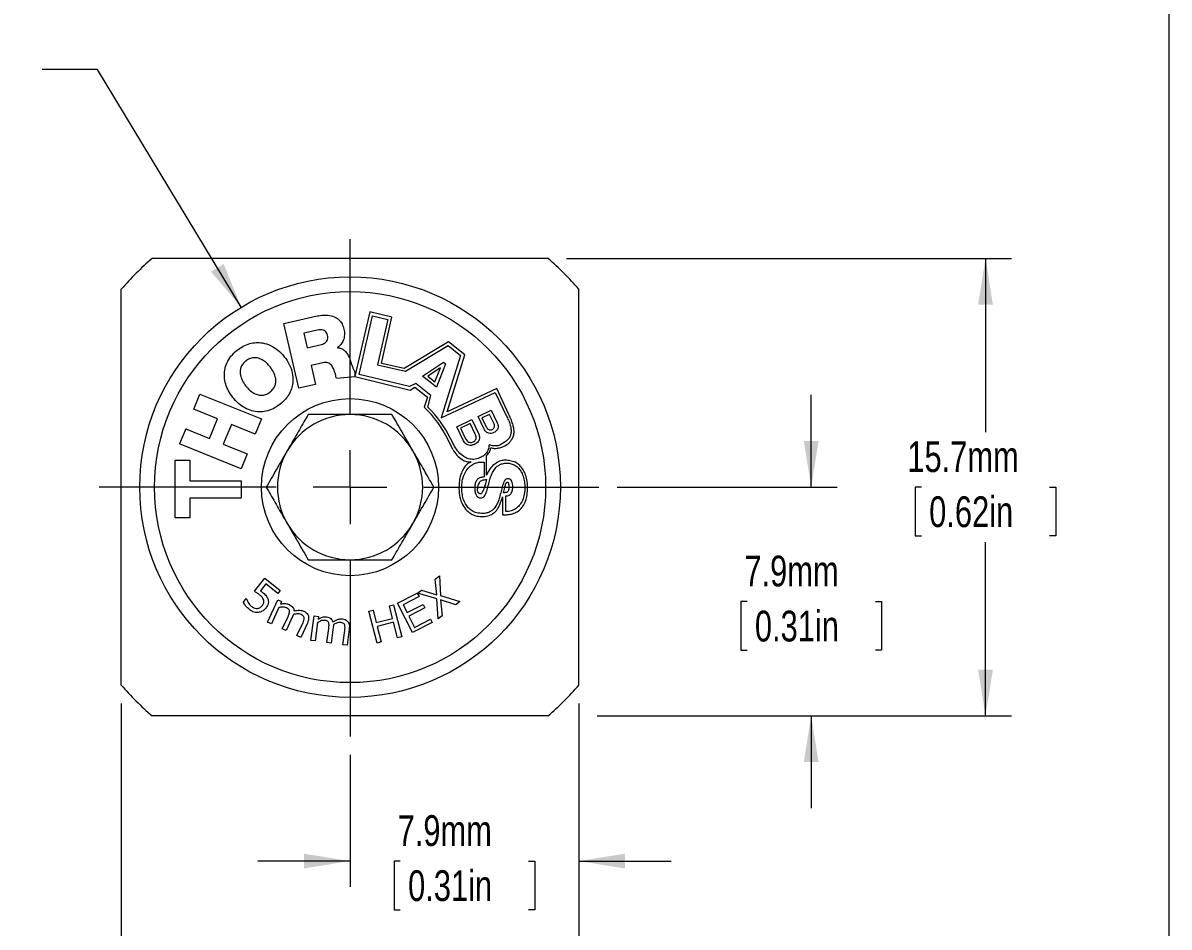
# Model space of a CAD drawing. Header units: millimetres. Extents: x 2 to 278, y 1 to 215.
# Drawn here: x 199.1 to 278, y 52 to 114.3 of the extents above; entities that cross this region are included whole.
import ezdxf

# ---------------------------------------------------------------- set-up
doc = ezdxf.new("R2010")
doc.units = ezdxf.units.MM
doc.styles.add('SLDTEXTSTYLE0', font='TXT', dxfattribs={"width": 0.75})
doc.styles.add('SLDTEXTSTYLE2', font='TXT', dxfattribs={"width": 0.6875})
doc.dimstyles.new('SLDDIMSTYLE0', dxfattribs={"dimtxt": 2.116667, "dimasz": 3.175, "dimexe": 0, "dimexo": 0.0625, "dimgap": 0.529167, "dimtad": 0, "dimtih": 1, "dimtoh": 1, "dimdec": 1, "dimlfac": 0.5, "dimrnd": 1e-09, "dimzin": 12, "dimdsep": 46, "dimtxsty": 'SLDTEXTSTYLE0', "dimsah": 1, "dimcen": 0.09, "dimadec": 0, "dimazin": 3, "dimtfac": 1, "dimtdec": 1, "dimtmove": 0, "dimatfit": 0, "dimfxl": 1, "dimfrac": 2, "dimtolj": 1, "dimtzin": 12, "dimarcsym": 0})
doc.dimstyles.new('SLDDIMSTYLE2', dxfattribs={"dimtxt": 2.116667, "dimasz": 3.175, "dimexe": 0, "dimexo": 0.0625, "dimgap": 0.529167, "dimtad": 0, "dimtih": 1, "dimtoh": 1, "dimdec": 1, "dimlfac": 0.5, "dimrnd": 1e-09, "dimzin": 12, "dimdsep": 46, "dimtxsty": 'SLDTEXTSTYLE0', "dimsah": 1, "dimcen": 0.09, "dimadec": 0, "dimazin": 3, "dimtfac": 1, "dimtdec": 1, "dimtofl": 0, "dimtmove": 0, "dimatfit": 3, "dimfxl": 1, "dimfrac": 2, "dimtolj": 1, "dimtzin": 12, "dimarcsym": 0})
doc.dimstyles.new('SLDDIMSTYLE6', dxfattribs={"dimtxt": 2.116667, "dimasz": 3.175, "dimexe": 0, "dimexo": 0.0625, "dimgap": 0.529167, "dimtad": 0, "dimtih": 1, "dimtoh": 1, "dimdec": 1, "dimlfac": 0.5, "dimrnd": 1e-09, "dimzin": 12, "dimdsep": 46, "dimtxsty": 'SLDTEXTSTYLE0', "dimsah": 1, "dimcen": 0, "dimadec": 0, "dimazin": 3, "dimtfac": 1, "dimtdec": 1, "dimtofl": 0, "dimtmove": 0, "dimatfit": 3, "dimfxl": 1, "dimfrac": 2, "dimtolj": 1, "dimtzin": 12, "dimarcsym": 0})

# ---------------------------------------------------------------- blocks, each defined once
blk = doc.blocks.new('_D_7')
at = {"color": 8, "linetype": 'Continuous', "lineweight": 0}
for p, q in [((236.505, 98.062), (267.13, 98.062)), ((265.352, 98.062), (265.352, 86.107)), ((260.937, 82.314), (260.508, 82.314)), ((260.508, 82.314), (260.508, 78.951)), ((269.767, 82.314), (270.197, 82.314)), ((270.197, 82.314), (270.197, 78.951)), ((260.508, 78.951), (260.937, 78.951)), ((270.197, 78.951), (269.767, 78.951)), ((265.352, 66.566), (265.352, 78.522)), ((238.622, 66.566), (267.13, 66.566))]:
    blk.add_line(p, q, dxfattribs=at)
for points in [[(265.352, 98.062), (264.844, 94.887), (265.86, 94.887)], [(265.352, 66.566), (265.86, 69.741), (264.844, 69.741)]]:
    blk.add_solid(points, dxfattribs=at)
at = {"color": 8, "linetype": 'Continuous', "lineweight": 0, "char_height": 2.1167, "attachment_point": 1, "style": 'SLDTEXTSTYLE0'}
for s, insert in [('15.7mm', (259.971, 85.472)), ('0.62in', (261.474, 81.68))]:
    blk.add_mtext(s, dxfattribs=dict(at, insert=insert))
blk = doc.blocks.new('_D_8')
at = {"color": 8, "linetype": 'Continuous', "lineweight": 0}
for p, q in [((253.352, 82.314), (253.352, 88.664)), ((240.003, 82.314), (255.13, 82.314)), ((248.937, 74.44), (248.508, 74.44)), ((248.508, 74.44), (248.508, 71.077)), ((257.767, 74.44), (258.197, 74.44)), ((258.197, 74.44), (258.197, 71.077)), ((248.508, 71.077), (248.937, 71.077)), ((258.197, 71.077), (257.767, 71.077)), ((238.622, 66.566), (255.13, 66.566)), ((253.352, 66.566), (253.352, 60.216))]:
    blk.add_line(p, q, dxfattribs=at)
for points in [[(253.352, 82.314), (253.86, 85.489), (252.844, 85.489)], [(253.352, 66.566), (252.844, 63.391), (253.86, 63.391)]]:
    blk.add_solid(points, dxfattribs=at)
at = {"color": 8, "linetype": 'Continuous', "lineweight": 0, "char_height": 2.1167, "attachment_point": 1, "style": 'SLDTEXTSTYLE0'}
for s, insert in [('7.9mm', (248.753, 77.598)), ('0.31in', (249.474, 73.806))]:
    blk.add_mtext(s, dxfattribs=dict(at, insert=insert))
blk = doc.blocks.new('_D_9')
at = {"color": 8, "linetype": 'Continuous', "lineweight": 0}
for p, q in [((237.352, 67.413), (237.352, 54.788)), ((221.604, 63.876), (221.604, 54.788)), ((221.604, 56.566), (215.254, 56.566)), ((225.063, 56.566), (224.634, 56.566)), ((224.634, 56.566), (224.634, 53.203)), ((233.893, 56.566), (234.323, 56.566)), ((234.323, 56.566), (234.323, 53.203)), ((237.352, 56.566), (243.702, 56.566)), ((224.634, 53.203), (225.063, 53.203)), ((234.323, 53.203), (233.893, 53.203))]:
    blk.add_line(p, q, dxfattribs=at)
for points in [[(221.604, 56.566), (218.429, 57.074), (218.429, 56.058)], [(237.352, 56.566), (240.527, 56.058), (240.527, 57.074)]]:
    blk.add_solid(points, dxfattribs=at)
at = {"color": 8, "linetype": 'Continuous', "lineweight": 0, "char_height": 2.1167, "attachment_point": 1, "style": 'SLDTEXTSTYLE0'}
for s, insert in [('7.9mm', (224.879, 59.724)), ('0.31in', (225.6, 55.932))]:
    blk.add_mtext(s, dxfattribs=dict(at, insert=insert))
blk = doc.blocks.new('_D_10')
at = {"color": 8, "linetype": 'Continuous', "lineweight": 0}
for p, q in [((205.856, 67.413), (205.856, 42.788)), ((237.352, 67.413), (237.352, 42.788)), ((205.856, 44.566), (214.233, 44.566)), ((217.189, 44.566), (216.76, 44.566)), ((216.76, 44.566), (216.76, 41.203)), ((226.019, 44.566), (226.449, 44.566)), ((226.449, 44.566), (226.449, 41.203)), ((237.352, 44.566), (228.975, 44.566)), ((216.76, 41.203), (217.189, 41.203)), ((226.449, 41.203), (226.019, 41.203))]:
    blk.add_line(p, q, dxfattribs=at)
for points in [[(205.856, 44.566), (209.031, 44.058), (209.031, 45.074)], [(237.352, 44.566), (234.177, 45.074), (234.177, 44.058)]]:
    blk.add_solid(points, dxfattribs=at)
at = {"color": 8, "linetype": 'Continuous', "lineweight": 0, "char_height": 2.1167, "attachment_point": 1, "style": 'SLDTEXTSTYLE0'}
for s, insert in [('15.7mm', (216.223, 47.724)), ('0.62in', (217.726, 43.932))]:
    blk.add_mtext(s, dxfattribs=dict(at, insert=insert))
blk = doc.blocks.new('_D_11')
at = {"color": 8, "linetype": 'Continuous', "lineweight": 0}
for p, q in [((204.21, 111.067), (200.4, 111.067)), ((214.11, 94.702), (204.21, 111.067))]:
    blk.add_line(p, q, dxfattribs=at)
blk.add_solid([(214.11, 94.702), (212.902, 97.681), (212.032, 97.155)], dxfattribs=at)
at = {"color": 8, "linetype": 'Continuous', "lineweight": 0, "attachment_point": 1}
for s, insert, char_height, style in [('%%c', (172.726, 112.031), 2.1167, 'SLDTEXTSTYLE0'), ('mm [', (181.393, 112.031), 2.1167, 'SLDTEXTSTYLE2'), ('%%c', (188.456, 112.031), 2.1167, 'SLDTEXTSTYLE0'), ('0.57in]', (191.651, 112.031), 2.1167, 'SLDTEXTSTYLE0'), ('14.5', (175.921, 112.031), 2.1167, 'SLDTEXTSTYLE0'), ('KNURLED THUMBSCREW', (168.56, 108.668), 2.11667, 'SLDTEXTSTYLE0'), ('FOR SECURING OF TR SERIES POST', (155.338, 105.305), 2.11667, 'SLDTEXTSTYLE0'), ('5mm HEX BOTH SIDES', (171.774, 101.942), 2.11667, 'SLDTEXTSTYLE0')]:
    blk.add_mtext(s, dxfattribs=dict(at, insert=insert, char_height=char_height, style=style))
blk = doc.blocks.new('SW_CENTERMARKSYMBOL_2')
at = {"color": 0, "linetype": 'Continuous', "lineweight": 0}
for p, q in [((0, 5.08), (0, 17.079)), ((0, 0), (0, 2.54)), ((-5.08, 0), (-17.277, 0)), ((0, 0), (-2.54, 0)), ((0, 0), (0, -2.54)), ((0, 0), (2.54, 0)), ((5.08, 0), (17.128, 0)), ((0, -5.08), (0, -17.168))]:
    blk.add_line(p, q, dxfattribs=at)

msp = doc.modelspace()

# ---------------------------------------------------------------- linework, layer by layer
at = {"color": 7, "linetype": 'Continuous', "lineweight": 0}
for p, q in [((277.989, 0.903), (277.989, 214.645)), ((217.05, 93.58), (219.33, 94.101)), ((222.974, 94.375), (221.941, 89.923)), ((222.227, 90.082), (223.158, 94.1)), ((224.487, 94.025), (222.974, 94.375)), ((223.158, 94.1), (224.206, 93.857)), ((223.77, 90.838), (224.487, 94.025)), ((218.067, 89.125), (217.05, 93.58)), ((219.354, 93.133), (218.426, 92.921)), ((224.206, 93.857), (223.486, 90.748)), ((218.426, 92.921), (218.656, 91.916)), ((218.656, 91.916), (219.633, 92.139)), ((220.736, 91.927), (220.739, 91.914)), ((228.391, 92.314), (225.325, 90.489)), ((225.414, 90.301), (228.353, 92.057)), ((228.353, 92.057), (229.207, 91.375)), ((229.494, 91.434), (228.391, 92.314)), ((219.731, 90.878), (218.93, 90.695)), ((223.486, 90.748), (225.414, 90.301)), ((225.325, 90.489), (223.77, 90.838)), ((226.591, 89.959), (228.042, 90.913)), ((228.173, 90.808), (227.552, 89.193)), ((229.207, 91.375), (227.882, 87.077)), ((228.042, 90.913), (228.173, 90.808)), ((228.278, 87.49), (229.494, 91.434)), ((218.93, 90.695), (219.228, 89.39)), ((221.93, 90.23), (221.93, 89.923)), ((225.685, 89.244), (222.227, 90.082)), ((227.552, 89.193), (226.591, 89.959)), ((227.828, 90.528), (226.955, 89.95)), ((227.451, 89.555), (227.828, 90.528)), ((219.228, 89.39), (218.067, 89.125)), ((220.659, 89.828), (221.93, 89.923)), ((221.941, 89.923), (225.736, 89.003)), ((226.122, 89.461), (225.685, 89.244)), ((225.736, 89.003), (226.063, 89.204)), ((226.063, 89.204), (226.929, 88.513)), ((227.165, 88.629), (226.122, 89.461)), ((226.955, 89.95), (227.451, 89.555)), ((210.84, 87.686), (211.258, 88.721)), ((211.258, 88.721), (215.497, 87.009)), ((226.929, 88.513), (226.714, 87.823)), ((226.951, 87.827), (227.165, 88.629)), ((227.882, 87.077), (231.59, 88.832)), ((231.705, 89.112), (228.278, 87.49)), ((231.59, 88.832), (232.395, 87.16)), ((232.537, 87.318), (231.705, 89.112)), ((212.488, 87.02), (210.84, 87.686)), ((230.413, 87.177), (231.313, 87.61)), ((231.313, 87.61), (231.729, 86.748)), ((211.937, 85.656), (212.488, 87.02)), ((215.497, 87.009), (215.079, 85.973)), ((228.946, 86.47), (229.983, 86.97)), ((229.983, 86.97), (230.445, 86.011)), ((230.829, 86.314), (230.413, 87.177)), ((231.207, 87.326), (230.687, 87.076)), ((230.687, 87.076), (230.977, 86.474)), ((231.497, 86.724), (231.207, 87.326)), ((210.289, 86.322), (209.87, 85.287)), ((210.289, 86.322), (211.937, 85.656)), ((213.43, 86.639), (212.879, 85.275)), ((215.079, 85.973), (213.43, 86.639)), ((229.407, 85.512), (228.946, 86.47)), ((229.878, 86.693), (229.211, 86.371)), ((229.211, 86.371), (229.558, 85.652)), ((230.225, 85.973), (229.878, 86.693)), ((214.109, 83.574), (209.87, 85.287)), ((212.879, 85.275), (214.528, 84.609)), ((228.668, 84.915), (228.355, 85.565)), ((228.784, 85.139), (228.518, 85.659)), ((214.528, 84.609), (214.109, 83.574)), ((231.008, 83.129), (231.008, 84.525)), ((209.555, 80.196), (209.555, 84.172)), ((209.555, 84.172), (210.565, 84.172)), ((210.565, 84.172), (210.565, 82.76)), ((230.476, 84.042), (230.825, 84.042)), ((230.825, 84.042), (230.825, 83.013)), ((210.565, 82.76), (214.111, 82.76)), ((214.111, 82.76), (214.111, 81.565)), ((210.565, 81.565), (210.565, 80.196)), ((214.111, 81.565), (210.565, 81.565)), ((232.104, 81.653), (232.095, 80.4)), ((232.317, 80.63), (232.317, 81.706)), ((210.565, 80.196), (209.555, 80.196)), ((215.015, 75.144), (215.744, 76.041)), ((215.744, 76.041), (216.786, 75.194)), ((227.467, 75.981), (227.75, 76.207)), ((227.58, 74.894), (227.467, 75.981)), ((227.75, 76.207), (227.839, 74.846)), ((215.811, 75.65), (215.427, 75.178)), ((216.621, 74.992), (215.811, 75.65)), ((216.786, 75.194), (216.621, 74.992)), ((224.874, 74.321), (226.234, 75.008)), ((226.234, 75.008), (226.351, 74.777)), ((226.245, 75.002), (226.528, 75.228)), ((227.568, 74.612), (226.245, 75.002)), ((226.528, 75.228), (227.58, 74.894)), ((214.258, 74.39), (214.458, 74.636)), ((214.458, 74.636), (214.474, 74.622)), ((215.925, 73.023), (216.633, 74.557)), ((216.633, 74.557), (216.894, 74.436)), ((216.894, 74.436), (216.815, 74.266)), ((224.313, 74.142), (224.603, 74.217)), ((224.603, 74.217), (225.167, 72.017)), ((225.897, 72.295), (224.874, 74.321)), ((226.351, 74.777), (225.251, 74.221)), ((225.251, 74.221), (225.529, 73.671)), ((225.529, 73.671), (226.629, 74.227)), ((226.629, 74.227), (226.746, 73.996)), ((227.659, 73.236), (227.568, 74.612)), ((227.827, 74.564), (227.941, 73.463)), ((228.883, 74.217), (227.827, 74.564)), ((227.839, 74.846), (229.164, 74.441)), ((229.164, 74.441), (228.883, 74.217)), ((216.703, 74.023), (216.185, 72.903)), ((216.938, 72.555), (217.332, 73.41)), ((217.642, 73.396), (217.198, 72.435)), ((218.908, 71.765), (219.135, 73.443)), ((219.135, 73.443), (219.424, 73.404)), ((219.424, 73.404), (219.399, 73.218)), ((222.895, 73.778), (223.185, 73.853)), ((223.46, 71.579), (222.895, 73.778)), ((223.185, 73.853), (223.407, 72.985)), ((224.536, 73.274), (224.313, 74.142)), ((226.746, 73.996), (225.646, 73.44)), ((225.646, 73.44), (226.041, 72.659)), ((227.941, 73.463), (227.659, 73.236)), ((216.185, 72.903), (215.925, 73.023)), ((217.95, 72.087), (218.345, 72.942)), ((218.667, 72.954), (218.211, 71.967)), ((219.369, 72.996), (219.197, 71.726)), ((220.444, 72.666), (220.297, 71.577)), ((223.407, 72.985), (224.536, 73.274)), ((224.603, 73.014), (223.474, 72.724)), ((223.474, 72.724), (223.749, 71.654)), ((224.877, 71.943), (224.603, 73.014)), ((227.257, 72.983), (225.897, 72.295)), ((226.041, 72.659), (227.14, 73.214)), ((227.14, 73.214), (227.257, 72.983)), ((217.198, 72.435), (216.938, 72.555)), ((218.211, 71.967), (217.95, 72.087)), ((220.007, 71.616), (220.139, 72.585)), ((221.107, 71.467), (221.238, 72.436)), ((221.545, 72.525), (221.396, 71.428)), ((225.167, 72.017), (224.877, 71.943)), ((219.197, 71.726), (218.908, 71.765)), ((220.297, 71.577), (220.007, 71.616)), ((221.396, 71.428), (221.107, 71.467)), ((223.749, 71.654), (223.46, 71.579))]:
    msp.add_line(p, q, dxfattribs=at)
for radius in [14.478, 13.462, 6.096]:
    msp.add_circle((221.604, 82.314), radius, dxfattribs=at)
for centre, radius, start, end in [((221.604, 82.314), 20.828, 130.87864, 139.12136), ((221.604, 82.314), 20.828, 40.87864, 49.12136), ((221.426, 82.254), 7.68, 25.54193, 46.48446), ((221.604, 82.314), 7.68, 25.81489, 45.87594), ((221.604, 82.314), 5, 90, 150), ((221.604, 82.314), 5, 30, 90), ((221.604, 82.314), 5, 150, 210), ((221.604, 82.314), 5, 330, 30), ((221.604, 82.314), 5, 210, 270), ((221.604, 82.314), 5, 270, 330), ((221.604, 82.314), 20.828, 220.87864, 229.12136), ((221.604, 82.314), 20.828, 310.87864, 319.12136)]:
    msp.add_arc(centre, radius, start, end, dxfattribs=at)
for points, knots in [([(235.235, 98.062), (234.204, 98.062), (233.152, 98.062), (231.003, 98.062), (229.905, 98.062), (228.203, 98.062), (227.627, 98.062), (226.451, 98.062), (225.851, 98.062), (224.048, 98.062), (222.831, 98.062), (220.977, 98.062), (220.353, 98.062), (219.126, 98.062), (218.521, 98.062), (217.323, 98.062), (216.731, 98.062), (215.557, 98.062), (214.974, 98.062), (213.265, 98.062), (212.17, 98.062), (210.034, 98.062), (208.995, 98.062), (207.973, 98.062)], [0, 0, 0, 0, 0.125, 0.125, 0.25, 0.25, 0.3125, 0.3125, 0.375, 0.375, 0.5, 0.5, 0.5625, 0.5625, 0.625, 0.625, 0.6875, 0.6875, 0.75, 0.75, 0.875, 0.875, 1, 1, 1, 1]), ([(205.856, 68.683), (205.856, 69.714), (205.856, 70.767), (205.856, 72.915), (205.856, 74.013), (205.856, 75.715), (205.856, 76.292), (205.856, 77.468), (205.856, 78.068), (205.856, 79.87), (205.856, 81.088), (205.856, 82.941), (205.856, 83.566), (205.856, 84.792), (205.856, 85.398), (205.856, 86.596), (205.856, 87.188), (205.856, 88.361), (205.856, 88.944), (205.856, 90.654), (205.856, 91.749), (205.856, 93.884), (205.856, 94.924), (205.856, 95.945)], [0, 0, 0, 0, 0.125, 0.125, 0.25, 0.25, 0.3125, 0.3125, 0.375, 0.375, 0.5, 0.5, 0.5625, 0.5625, 0.625, 0.625, 0.6875, 0.6875, 0.75, 0.75, 0.875, 0.875, 1, 1, 1, 1]), ([(237.352, 68.683), (237.352, 69.714), (237.352, 70.767), (237.352, 72.915), (237.352, 74.013), (237.352, 75.715), (237.352, 76.292), (237.352, 77.468), (237.352, 78.068), (237.352, 79.87), (237.352, 81.088), (237.352, 82.941), (237.352, 83.566), (237.352, 84.792), (237.352, 85.398), (237.352, 86.596), (237.352, 87.188), (237.352, 88.361), (237.352, 88.944), (237.352, 90.654), (237.352, 91.749), (237.352, 93.884), (237.352, 94.924), (237.352, 95.945)], [0, 0, 0, 0, 0.125, 0.125, 0.25, 0.25, 0.3125, 0.3125, 0.375, 0.375, 0.5, 0.5, 0.5625, 0.5625, 0.625, 0.625, 0.6875, 0.6875, 0.75, 0.75, 0.875, 0.875, 1, 1, 1, 1]), ([(219.33, 94.101), (219.478, 94.127), (219.768, 94.179), (220.202, 94.152), (220.575, 94.034), (220.867, 93.827), (221.079, 93.551), (221.147, 93.324), (221.183, 93.204)], [0, 0, 0, 0, 0.194017, 0.380667, 0.558095, 0.695175, 0.838545, 1, 1, 1, 1]), ([(220.052, 92.786), (220.035, 92.842), (220.002, 92.947), (219.891, 93.067), (219.741, 93.142), (219.555, 93.167), (219.423, 93.145), (219.354, 93.133)], [0, 0, 0, 0, 0.1970293, 0.3714319, 0.5434083, 0.7603083, 1, 1, 1, 1]), ([(221.183, 93.204), (221.203, 93.069), (221.243, 92.803), (221.159, 92.434), (220.988, 92.129), (220.822, 91.995), (220.736, 91.927)], [0, 0, 0, 0, 0.282913, 0.557634, 0.773566, 1, 1, 1, 1]), ([(219.633, 92.139), (219.693, 92.156), (219.804, 92.188), (219.942, 92.28), (220.041, 92.412), (220.085, 92.59), (220.064, 92.718), (220.052, 92.786)], [0, 0, 0, 0, 0.211129, 0.392706, 0.559913, 0.763436, 1, 1, 1, 1]), ([(213.537, 88.491), (213.433, 88.637), (213.228, 88.921), (213.032, 89.399), (212.937, 89.888), (212.956, 90.387), (213.106, 90.88), (213.393, 91.357), (213.676, 91.611), (213.825, 91.744)], [0, 0, 0, 0, 0.146513, 0.285709, 0.419491, 0.550791, 0.690207, 0.837624, 1, 1, 1, 1]), ([(213.825, 91.744), (213.965, 91.845), (214.232, 92.037), (214.681, 92.213), (215.128, 92.287), (215.617, 92.258), (216.137, 92.091), (216.653, 91.759), (217.095, 91.306), (217.438, 90.775), (217.646, 90.198), (217.693, 89.655), (217.613, 89.171), (217.441, 88.752), (217.17, 88.353), (216.923, 88.135), (216.794, 88.021)], [0, 0, 0, 0, 0.069779, 0.133739, 0.194071, 0.252808, 0.331442, 0.413228, 0.500003, 0.586774, 0.668558, 0.747192, 0.805929, 0.866261, 0.930221, 1, 1, 1, 1]), ([(220.739, 91.914), (220.827, 91.905), (220.998, 91.885), (221.216, 91.74), (221.393, 91.535), (221.533, 91.282), (221.601, 91.09), (221.634, 90.996)], [0, 0, 0, 0, 0.190619, 0.371375, 0.556448, 0.780843, 1, 1, 1, 1]), ([(214.42, 90.998), (214.346, 90.931), (214.205, 90.803), (214.077, 90.556), (214.027, 90.299), (214.051, 89.987), (214.178, 89.628), (214.346, 89.393), (214.432, 89.272)], [0, 0, 0, 0, 0.154107, 0.291162, 0.421966, 0.554125, 0.771663, 1, 1, 1, 1]), ([(216.1, 90.603), (216.017, 90.697), (215.854, 90.883), (215.557, 91.096), (215.251, 91.217), (214.952, 91.238), (214.669, 91.17), (214.506, 91.058), (214.42, 90.998)], [0, 0, 0, 0, 0.194339, 0.381685, 0.5594858, 0.69634, 0.8391067, 1, 1, 1, 1]), ([(220.59, 90.116), (220.556, 90.225), (220.49, 90.434), (220.36, 90.674), (220.211, 90.814), (220.074, 90.883), (219.908, 90.909), (219.793, 90.889), (219.731, 90.878)], [0, 0, 0, 0, 0.263917, 0.506462, 0.619, 0.731592, 0.854415, 1, 1, 1, 1]), ([(221.634, 90.996), (221.652, 90.941), (221.694, 90.809), (221.761, 90.611), (221.839, 90.409), (221.9, 90.288), (221.93, 90.23)], [0, 0, 0, 0, 0.2101, 0.507201, 0.760801, 1, 1, 1, 1]), ([(216.112, 88.877), (216.186, 88.944), (216.326, 89.072), (216.454, 89.319), (216.504, 89.576), (216.48, 89.888), (216.354, 90.247), (216.186, 90.482), (216.1, 90.603)], [0, 0, 0, 0, 0.154117, 0.291175, 0.421981, 0.554142, 0.771678, 1, 1, 1, 1]), ([(220.659, 89.828), (220.643, 89.89), (220.62, 89.986), (220.598, 90.082), (220.59, 90.116)], [0, 0, 0, 0, 0.650292, 1, 1, 1, 1]), ([(214.432, 89.272), (214.515, 89.178), (214.678, 88.991), (214.975, 88.779), (215.281, 88.657), (215.58, 88.637), (215.863, 88.704), (216.026, 88.817), (216.112, 88.877)], [0, 0, 0, 0, 0.194326, 0.381675, 0.559488, 0.696351, 0.839118, 1, 1, 1, 1]), ([(216.794, 88.021), (216.637, 87.91), (216.337, 87.699), (215.829, 87.525), (215.326, 87.478), (214.829, 87.557), (214.352, 87.758), (213.905, 88.07), (213.662, 88.348), (213.537, 88.491)], [0, 0, 0, 0, 0.1553169, 0.2966844, 0.4302306, 0.5614436, 0.7011155, 0.8465488, 1, 1, 1, 1]), ([(218.718, 87.314), (218.62, 87.145), (218.424, 86.805), (218.115, 86.27), (217.792, 85.711), (217.492, 85.192), (217.224, 84.728), (216.99, 84.323), (216.756, 83.917), (216.481, 83.44), (216.169, 82.9), (215.944, 82.51), (215.831, 82.314)], [0, 0, 0, 0, 0.107754, 0.216103, 0.327214, 0.439824, 0.51632, 0.593471, 0.672555, 0.752225, 0.875545, 1, 1, 1, 1]), ([(224.491, 87.314), (224.325, 87.314), (223.994, 87.314), (223.498, 87.314), (223.008, 87.314), (222.523, 87.314), (222.023, 87.314), (221.514, 87.314), (221.001, 87.314), (220.488, 87.314), (219.979, 87.314), (219.381, 87.314), (218.969, 87.314), (218.718, 87.314)], [0, 0, 0, 0, 0.0914156, 0.1831724, 0.2646163, 0.3465479, 0.4303585, 0.5149796, 0.599775, 0.6854073, 0.7732842, 0.8617537, 1, 1, 1, 1]), ([(227.378, 82.314), (227.28, 82.483), (227.084, 82.823), (226.775, 83.358), (226.452, 83.918), (226.152, 84.437), (225.884, 84.901), (225.651, 85.306), (225.416, 85.712), (225.141, 86.189), (224.829, 86.729), (224.604, 87.118), (224.491, 87.314)], [0, 0, 0, 0, 0.107754, 0.216103, 0.327214, 0.439824, 0.51632, 0.593471, 0.672555, 0.752225, 0.875545, 1, 1, 1, 1]), ([(232.395, 87.16), (232.449, 87.053), (232.554, 86.842), (232.662, 86.511), (232.702, 86.204), (232.67, 85.935), (232.574, 85.709), (232.403, 85.505), (232.245, 85.411), (232.161, 85.361)], [0, 0, 0, 0, 0.173648, 0.343757, 0.50468, 0.619791, 0.734599, 0.857618, 1, 1, 1, 1]), ([(232.563, 85.361), (232.612, 85.424), (232.714, 85.553), (232.852, 85.785), (232.901, 86.05), (232.885, 86.323), (232.824, 86.606), (232.708, 86.946), (232.598, 87.186), (232.537, 87.318)], [0, 0, 0, 0, 0.112957, 0.234836, 0.380427, 0.489337, 0.624114, 0.792015, 1, 1, 1, 1]), ([(230.445, 86.011), (230.474, 85.937), (230.531, 85.792), (230.507, 85.585), (230.421, 85.439), (230.312, 85.333), (230.217, 85.282), (230.166, 85.254)], [0, 0, 0, 0, 0.258004, 0.507896, 0.648867, 0.809076, 1, 1, 1, 1]), ([(231.495, 86.074), (231.437, 86.051), (231.33, 86.009), (231.164, 86.018), (231.022, 86.08), (230.906, 86.181), (230.854, 86.271), (230.829, 86.314)], [0, 0, 0, 0, 0.233634, 0.429534, 0.609083, 0.811503, 1, 1, 1, 1]), ([(230.977, 86.474), (231, 86.435), (231.046, 86.357), (231.138, 86.282), (231.23, 86.251), (231.311, 86.25), (231.361, 86.27), (231.388, 86.28)], [0, 0, 0, 0, 0.263178, 0.536223, 0.679634, 0.829867, 1, 1, 1, 1]), ([(231.388, 86.28), (231.42, 86.299), (231.479, 86.332), (231.535, 86.415), (231.555, 86.512), (231.542, 86.618), (231.512, 86.688), (231.497, 86.724)], [0, 0, 0, 0, 0.210866, 0.389596, 0.561335, 0.77364, 1, 1, 1, 1]), ([(231.729, 86.748), (231.755, 86.681), (231.807, 86.551), (231.789, 86.367), (231.716, 86.236), (231.622, 86.142), (231.54, 86.098), (231.495, 86.074)], [0, 0, 0, 0, 0.262638, 0.514536, 0.654613, 0.812515, 1, 1, 1, 1]), ([(230.166, 85.254), (230.099, 85.228), (229.977, 85.179), (229.788, 85.186), (229.626, 85.253), (229.494, 85.364), (229.435, 85.464), (229.407, 85.512)], [0, 0, 0, 0, 0.237889, 0.435826, 0.615004, 0.814865, 1, 1, 1, 1]), ([(229.558, 85.652), (229.585, 85.606), (229.64, 85.511), (229.756, 85.424), (229.871, 85.391), (229.972, 85.392), (230.037, 85.418), (230.072, 85.432)], [0, 0, 0, 0, 0.255403, 0.523999, 0.668505, 0.822947, 1, 1, 1, 1]), ([(230.072, 85.432), (230.113, 85.455), (230.188, 85.497), (230.262, 85.599), (230.291, 85.717), (230.278, 85.846), (230.243, 85.93), (230.225, 85.973)], [0, 0, 0, 0, 0.219171, 0.402032, 0.573212, 0.780589, 1, 1, 1, 1]), ([(231.177, 85.236), (231.164, 85.122), (231.139, 84.9), (230.973, 84.631), (230.761, 84.438), (230.599, 84.367), (230.517, 84.33)], [0, 0, 0, 0, 0.2851531, 0.5577277, 0.7742063, 1, 1, 1, 1]), ([(232.161, 85.361), (232.079, 85.304), (231.919, 85.191), (231.647, 85.141), (231.396, 85.157), (231.251, 85.209), (231.177, 85.236)], [0, 0, 0, 0, 0.283879, 0.55761, 0.775489, 1, 1, 1, 1]), ([(231.718, 84.991), (231.806, 85.007), (231.979, 85.039), (232.272, 85.151), (232.453, 85.281), (232.563, 85.361)], [0, 0, 0, 0, 0.2869247, 0.564947, 1, 1, 1, 1]), ([(228.668, 84.915), (228.758, 84.774), (228.933, 84.501), (229.274, 84.226), (229.614, 84.062), (229.83, 84.056), (229.934, 84.053)], [0, 0, 0, 0, 0.310425, 0.600069, 0.808012, 1, 1, 1, 1]), ([(230.517, 84.33), (230.387, 84.286), (230.142, 84.202), (229.755, 84.245), (229.393, 84.42), (229.059, 84.725), (228.879, 84.997), (228.784, 85.139)], [0, 0, 0, 0, 0.1924281, 0.3648977, 0.5376214, 0.7574484, 1, 1, 1, 1]), ([(231.008, 84.525), (231.057, 84.562), (231.153, 84.634), (231.249, 84.816), (231.274, 84.954), (231.289, 85.033)], [0, 0, 0, 0, 0.301019, 0.598638, 1, 1, 1, 1]), ([(231.289, 85.033), (231.364, 85.011), (231.504, 84.969), (231.65, 84.984), (231.718, 84.991)], [0, 0, 0, 0, 0.5316918, 1, 1, 1, 1]), ([(229.934, 84.053), (229.853, 84.012), (229.678, 83.922), (229.461, 83.68), (229.293, 83.38), (229.177, 83.028), (229.107, 82.637), (229.101, 82.354), (229.097, 82.202)], [0, 0, 0, 0, 0.126547, 0.273096, 0.445949, 0.604952, 0.788333, 1, 1, 1, 1]), ([(229.29, 82.286), (229.297, 82.439), (229.312, 82.739), (229.435, 83.163), (229.625, 83.509), (229.869, 83.768), (230.149, 83.952), (230.365, 84.011), (230.476, 84.042)], [0, 0, 0, 0, 0.199597, 0.389506, 0.570359, 0.709261, 0.850221, 1, 1, 1, 1]), ([(231.094, 83.32), (231.176, 83.457), (231.328, 83.71), (231.64, 84.001), (231.973, 84.158), (232.304, 84.201), (232.63, 84.166), (232.844, 84.091), (232.956, 84.05)], [0, 0, 0, 0, 0.212597, 0.39594, 0.563968, 0.697006, 0.840046, 1, 1, 1, 1]), ([(231.205, 82.759), (231.238, 82.87), (231.304, 83.089), (231.442, 83.399), (231.62, 83.655), (231.841, 83.837), (232.099, 83.949), (232.29, 83.961), (232.392, 83.968)], [0, 0, 0, 0, 0.1878425, 0.3729876, 0.5512396, 0.6895716, 0.8348803, 1, 1, 1, 1]), ([(232.392, 83.968), (232.497, 83.961), (232.698, 83.947), (232.971, 83.826), (233.191, 83.647), (233.383, 83.393), (233.53, 83.066), (233.624, 82.681), (233.636, 82.417), (233.642, 82.285)], [0, 0, 0, 0, 0.134336, 0.25663, 0.375217, 0.495371, 0.661019, 0.831243, 1, 1, 1, 1]), ([(233.825, 82.301), (233.817, 82.477), (233.802, 82.802), (233.67, 83.237), (233.476, 83.591), (233.238, 83.866), (233.044, 83.993), (232.956, 84.05)], [0, 0, 0, 0, 0.257782, 0.474647, 0.660353, 0.846829, 1, 1, 1, 1]), ([(230.825, 83.013), (230.744, 83.005), (230.597, 82.99), (230.406, 82.89), (230.27, 82.726), (230.195, 82.498), (230.189, 82.326), (230.185, 82.233)], [0, 0, 0, 0, 0.210708, 0.385024, 0.548448, 0.756707, 1, 1, 1, 1]), ([(231.094, 83.32), (231.078, 83.285), (231.05, 83.221), (231.021, 83.157), (231.008, 83.129)], [0, 0, 0, 0, 0.55694, 1, 1, 1, 1]), ([(232.461, 82.892), (232.424, 82.886), (232.347, 82.875), (232.256, 82.786), (232.187, 82.666), (232.105, 82.446), (232.026, 82.117), (231.957, 81.842), (231.919, 81.695)], [0, 0, 0, 0, 0.080197, 0.163972, 0.263844, 0.382892, 0.67067, 1, 1, 1, 1]), ([(232.812, 82.372), (232.809, 82.431), (232.803, 82.551), (232.75, 82.719), (232.657, 82.835), (232.552, 82.885), (232.492, 82.89), (232.461, 82.892)], [0, 0, 0, 0, 0.256508, 0.510067, 0.745743, 0.866165, 1, 1, 1, 1]), ([(215.831, 82.314), (215.929, 82.145), (216.125, 81.805), (216.434, 81.27), (216.757, 80.711), (217.056, 80.192), (217.324, 79.728), (217.558, 79.323), (217.792, 78.917), (218.068, 78.44), (218.38, 77.9), (218.605, 77.51), (218.718, 77.314)], [0, 0, 0, 0, 0.107754, 0.216103, 0.327214, 0.439824, 0.51632, 0.593471, 0.672555, 0.752225, 0.875545, 1, 1, 1, 1]), ([(224.491, 77.314), (224.589, 77.483), (224.785, 77.823), (225.094, 78.358), (225.417, 78.918), (225.717, 79.437), (225.984, 79.901), (226.218, 80.306), (226.453, 80.712), (226.728, 81.189), (227.04, 81.729), (227.265, 82.118), (227.378, 82.314)], [0, 0, 0, 0, 0.1077536, 0.2161032, 0.3272136, 0.4398235, 0.5163203, 0.5934705, 0.6725553, 0.7522255, 0.8755452, 1, 1, 1, 1]), ([(229.097, 82.202), (229.109, 82.007), (229.133, 81.631), (229.327, 81.12), (229.601, 80.733), (229.925, 80.474), (230.269, 80.318), (230.517, 80.298), (230.643, 80.289)], [0, 0, 0, 0, 0.21449, 0.410846, 0.59265, 0.728721, 0.862713, 1, 1, 1, 1]), ([(230.733, 80.497), (230.598, 80.505), (230.343, 80.519), (230, 80.665), (229.731, 80.887), (229.529, 81.176), (229.39, 81.516), (229.307, 81.893), (229.295, 82.154), (229.29, 82.286)], [0, 0, 0, 0, 0.1557655, 0.2933932, 0.4238244, 0.5550787, 0.6978578, 0.846794, 1, 1, 1, 1]), ([(230.185, 82.233), (230.189, 82.152), (230.197, 81.997), (230.265, 81.783), (230.378, 81.642), (230.501, 81.581), (230.57, 81.576), (230.606, 81.573)], [0, 0, 0, 0, 0.277056, 0.534545, 0.763848, 0.877102, 1, 1, 1, 1]), ([(230.582, 81.844), (230.559, 81.85), (230.515, 81.863), (230.457, 81.899), (230.414, 81.948), (230.383, 82.021), (230.373, 82.126), (230.389, 82.266), (230.415, 82.368), (230.429, 82.425)], [0, 0, 0, 0, 0.105866, 0.200197, 0.290612, 0.387171, 0.541966, 0.742417, 1, 1, 1, 1]), ([(230.429, 82.425), (230.444, 82.475), (230.472, 82.564), (230.538, 82.676), (230.615, 82.753), (230.719, 82.809), (230.853, 82.833), (230.955, 82.833), (231.008, 82.833)], [0, 0, 0, 0, 0.198054, 0.356087, 0.488393, 0.60906, 0.798422, 1, 1, 1, 1]), ([(231.008, 82.833), (230.971, 82.709), (230.903, 82.475), (230.795, 82.167), (230.708, 81.963), (230.641, 81.868), (230.611, 81.848), (230.596, 81.842), (230.587, 81.843), (230.582, 81.844)], [0, 0, 0, 0, 0.353436, 0.664627, 0.889231, 0.957693, 0.973946, 0.987624, 1, 1, 1, 1]), ([(230.606, 81.573), (230.648, 81.578), (230.733, 81.588), (230.839, 81.675), (230.919, 81.796), (231.012, 82.013), (231.097, 82.34), (231.167, 82.614), (231.205, 82.759)], [0, 0, 0, 0, 0.089501, 0.178423, 0.27966, 0.397629, 0.679283, 1, 1, 1, 1]), ([(232.095, 80.4), (232.195, 80.402), (232.403, 80.405), (232.723, 80.455), (233.049, 80.569), (233.331, 80.765), (233.55, 81.036), (233.707, 81.373), (233.809, 81.805), (233.82, 82.125), (233.825, 82.301)], [0, 0, 0, 0, 0.100967, 0.211043, 0.326323, 0.448137, 0.553855, 0.675629, 0.821599, 1, 1, 1, 1]), ([(232.161, 81.932), (232.19, 82.05), (232.239, 82.244), (232.295, 82.462), (232.339, 82.575), (232.37, 82.625), (232.409, 82.656), (232.438, 82.658), (232.452, 82.659)], [0, 0, 0, 0, 0.449122, 0.7340771, 0.8269974, 0.8950612, 0.9481042, 1, 1, 1, 1]), ([(232.317, 81.706), (232.36, 81.707), (232.442, 81.708), (232.553, 81.751), (232.642, 81.819), (232.733, 81.94), (232.8, 82.129), (232.808, 82.289), (232.812, 82.372)], [0, 0, 0, 0, 0.13742, 0.258595, 0.373661, 0.490016, 0.737396, 1, 1, 1, 1]), ([(233.642, 82.285), (233.634, 82.132), (233.619, 81.831), (233.488, 81.404), (233.28, 81.057), (233.006, 80.811), (232.684, 80.658), (232.444, 80.64), (232.317, 80.63)], [0, 0, 0, 0, 0.192764, 0.379886, 0.558959, 0.697233, 0.840615, 1, 1, 1, 1]), ([(232.539, 82.29), (232.537, 82.25), (232.534, 82.178), (232.515, 82.084), (232.48, 82.01), (232.416, 81.959), (232.362, 81.948), (232.332, 81.942)], [0, 0, 0, 0, 0.269685, 0.474987, 0.635133, 0.804361, 1, 1, 1, 1]), ([(232.452, 82.659), (232.454, 82.659), (232.459, 82.659), (232.466, 82.654), (232.478, 82.643), (232.5, 82.598), (232.52, 82.513), (232.536, 82.403), (232.538, 82.326), (232.539, 82.29)], [0, 0, 0, 0, 0.017397, 0.0365, 0.058669, 0.147294, 0.410218, 0.723501, 1, 1, 1, 1]), ([(230.643, 80.289), (230.793, 80.295), (231.071, 80.308), (231.443, 80.467), (231.735, 80.745), (231.949, 81.142), (232.042, 81.455), (232.091, 81.623)], [0, 0, 0, 0, 0.208194, 0.382385, 0.547555, 0.757629, 1, 1, 1, 1]), ([(231.919, 81.695), (231.886, 81.584), (231.82, 81.364), (231.68, 81.055), (231.5, 80.803), (231.278, 80.625), (231.023, 80.516), (230.833, 80.504), (230.733, 80.497)], [0, 0, 0, 0, 0.18959, 0.375116, 0.553181, 0.691269, 0.836107, 1, 1, 1, 1]), ([(232.091, 81.623), (232.093, 81.628), (232.098, 81.638), (232.102, 81.648), (232.104, 81.653)], [0, 0, 0, 0, 0.558105, 1, 1, 1, 1]), ([(232.332, 81.942), (232.303, 81.939), (232.246, 81.931), (232.188, 81.931), (232.161, 81.932)], [0, 0, 0, 0, 0.517445, 1, 1, 1, 1]), ([(218.718, 77.314), (218.969, 77.314), (219.375, 77.314), (219.962, 77.314), (220.464, 77.314), (220.983, 77.314), (221.499, 77.314), (222.005, 77.314), (222.499, 77.314), (222.991, 77.314), (223.491, 77.314), (223.993, 77.314), (224.325, 77.314), (224.491, 77.314)], [0, 0, 0, 0, 0.138246, 0.223403, 0.309038, 0.396592, 0.485019, 0.566185, 0.648115, 0.732174, 0.816828, 0.908219, 1, 1, 1, 1]), ([(215.396, 74.882), (215.327, 74.935), (215.204, 75.028), (215.073, 75.108), (215.015, 75.144)], [0, 0, 0, 0, 0.5599229, 1, 1, 1, 1]), ([(215.427, 75.178), (215.465, 75.152), (215.531, 75.106), (215.595, 75.056), (215.623, 75.034)], [0, 0, 0, 0, 0.560019, 1, 1, 1, 1]), ([(215.623, 75.034), (215.708, 74.962), (215.859, 74.835), (215.931, 74.652), (215.963, 74.571)], [0, 0, 0, 0, 0.560701, 1, 1, 1, 1]), ([(214.672, 73.886), (214.58, 73.969), (214.417, 74.116), (214.307, 74.306), (214.258, 74.39)], [0, 0, 0, 0, 0.55987, 1, 1, 1, 1]), ([(214.474, 74.622), (214.523, 74.51), (214.608, 74.308), (214.765, 74.157), (214.834, 74.09)], [0, 0, 0, 0, 0.560005, 1, 1, 1, 1]), ([(215.665, 74.524), (215.63, 74.602), (215.566, 74.741), (215.448, 74.839), (215.396, 74.882)], [0, 0, 0, 0, 0.557702, 1, 1, 1, 1]), ([(215.567, 74.168), (215.61, 74.228), (215.686, 74.337), (215.672, 74.467), (215.665, 74.524)], [0, 0, 0, 0, 0.560308, 1, 1, 1, 1]), ([(215.963, 74.571), (215.973, 74.513), (215.992, 74.395), (215.945, 74.182), (215.855, 74.057), (215.8, 73.981)], [0, 0, 0, 0, 0.28001, 0.560113, 1, 1, 1, 1]), ([(216.815, 74.266), (216.929, 74.287), (217.134, 74.326), (217.329, 74.26), (217.415, 74.23)], [0, 0, 0, 0, 0.5606, 1, 1, 1, 1]), ([(217.415, 74.23), (217.463, 74.205), (217.559, 74.155), (217.665, 74.045), (217.731, 73.92), (217.74, 73.835), (217.745, 73.793)], [0, 0, 0, 0, 0.280261, 0.559995, 0.780028, 1, 1, 1, 1]), ([(215.282, 73.681), (215.22, 73.679), (215.097, 73.676), (214.881, 73.737), (214.751, 73.829), (214.672, 73.886)], [0, 0, 0, 0, 0.28012, 0.560246, 1, 1, 1, 1]), ([(214.834, 74.09), (214.9, 74.043), (215.017, 73.959), (215.16, 73.957), (215.223, 73.956)], [0, 0, 0, 0, 0.5604827, 1, 1, 1, 1]), ([(215.223, 73.956), (215.298, 73.978), (215.434, 74.016), (215.526, 74.121), (215.567, 74.168)], [0, 0, 0, 0, 0.557949, 1, 1, 1, 1]), ([(215.8, 73.981), (215.761, 73.939), (215.684, 73.854), (215.513, 73.737), (215.37, 73.702), (215.282, 73.681)], [0, 0, 0, 0, 0.280494, 0.560985, 1, 1, 1, 1]), ([(217.223, 74.004), (217.176, 74.02), (217.083, 74.054), (216.905, 74.056), (216.779, 74.036), (216.703, 74.023)], [0, 0, 0, 0, 0.279706, 0.559738, 1, 1, 1, 1]), ([(217.438, 73.764), (217.431, 73.795), (217.419, 73.858), (217.34, 73.945), (217.267, 73.981), (217.223, 74.004)], [0, 0, 0, 0, 0.27946, 0.559187, 1, 1, 1, 1]), ([(217.332, 73.41), (217.362, 73.473), (217.416, 73.586), (217.431, 73.71), (217.438, 73.764)], [0, 0, 0, 0, 0.561419, 1, 1, 1, 1]), ([(217.703, 73.554), (217.693, 73.524), (217.675, 73.47), (217.652, 73.419), (217.642, 73.396)], [0, 0, 0, 0, 0.560029, 1, 1, 1, 1]), ([(218.236, 73.536), (218.188, 73.553), (218.092, 73.588), (217.909, 73.587), (217.781, 73.566), (217.703, 73.554)], [0, 0, 0, 0, 0.279648, 0.559718, 1, 1, 1, 1]), ([(217.745, 73.793), (217.809, 73.806), (217.936, 73.833), (218.171, 73.851), (218.331, 73.796), (218.428, 73.763)], [0, 0, 0, 0, 0.280731, 0.561253, 1, 1, 1, 1]), ([(218.45, 73.295), (218.444, 73.326), (218.431, 73.389), (218.354, 73.477), (218.28, 73.513), (218.236, 73.536)], [0, 0, 0, 0, 0.279392, 0.559139, 1, 1, 1, 1]), ([(218.428, 73.763), (218.481, 73.735), (218.587, 73.679), (218.711, 73.541), (218.765, 73.354), (218.747, 73.15), (218.693, 73.02), (218.667, 72.954)], [0, 0, 0, 0, 0.1869761, 0.3733155, 0.5594933, 0.7794472, 1, 1, 1, 1]), ([(219.399, 73.218), (219.5, 73.276), (219.641, 73.358), (219.847, 73.399), (219.938, 73.391), (219.984, 73.387)], [0, 0, 0, 0, 0.559589, 0.779778, 1, 1, 1, 1]), ([(219.984, 73.387), (220.039, 73.377), (220.148, 73.356), (220.28, 73.271), (220.376, 73.163), (220.406, 73.081), (220.422, 73.04)], [0, 0, 0, 0, 0.2801672, 0.5597262, 0.7798449, 1, 1, 1, 1]), ([(218.345, 72.942), (218.375, 73.005), (218.428, 73.118), (218.443, 73.241), (218.45, 73.295)], [0, 0, 0, 0, 0.5614168, 1, 1, 1, 1]), ([(219.866, 73.138), (219.817, 73.14), (219.718, 73.144), (219.549, 73.09), (219.437, 73.032), (219.369, 72.996)], [0, 0, 0, 0, 0.279633, 0.559688, 1, 1, 1, 1]), ([(220.138, 72.968), (220.123, 72.996), (220.095, 73.053), (219.996, 73.117), (219.916, 73.13), (219.866, 73.138)], [0, 0, 0, 0, 0.279547, 0.559173, 1, 1, 1, 1]), ([(220.139, 72.585), (220.149, 72.656), (220.167, 72.785), (220.147, 72.912), (220.138, 72.968)], [0, 0, 0, 0, 0.561319, 1, 1, 1, 1]), ([(220.422, 73.04), (220.478, 73.075), (220.59, 73.144), (220.76, 73.218), (220.928, 73.251), (221.032, 73.243), (221.084, 73.239)], [0, 0, 0, 0, 0.280206, 0.560197, 0.780086, 1, 1, 1, 1]), ([(220.457, 72.841), (220.456, 72.808), (220.454, 72.75), (220.447, 72.692), (220.444, 72.666)], [0, 0, 0, 0, 0.560007, 1, 1, 1, 1]), ([(220.966, 72.989), (220.915, 72.991), (220.814, 72.996), (220.641, 72.938), (220.527, 72.878), (220.457, 72.841)], [0, 0, 0, 0, 0.279573, 0.55962, 1, 1, 1, 1]), ([(221.237, 72.818), (221.223, 72.846), (221.194, 72.903), (221.095, 72.967), (221.015, 72.981), (220.966, 72.989)], [0, 0, 0, 0, 0.279633, 0.559384, 1, 1, 1, 1]), ([(221.084, 73.239), (221.143, 73.228), (221.262, 73.205), (221.42, 73.106), (221.524, 72.94), (221.564, 72.738), (221.551, 72.596), (221.545, 72.525)], [0, 0, 0, 0, 0.186996, 0.373277, 0.55951, 0.77946, 1, 1, 1, 1]), ([(221.238, 72.436), (221.248, 72.507), (221.267, 72.635), (221.246, 72.762), (221.237, 72.818)], [0, 0, 0, 0, 0.561165, 1, 1, 1, 1]), ([(235.235, 66.566), (234.204, 66.566), (233.152, 66.566), (231.003, 66.566), (229.905, 66.566), (228.203, 66.566), (227.627, 66.566), (226.451, 66.566), (225.851, 66.566), (224.048, 66.566), (222.831, 66.566), (220.977, 66.566), (220.353, 66.566), (219.126, 66.566), (218.521, 66.566), (217.323, 66.566), (216.731, 66.566), (215.557, 66.566), (214.974, 66.566), (213.265, 66.566), (212.17, 66.566), (210.034, 66.566), (208.995, 66.566), (207.973, 66.566)], [0, 0, 0, 0, 0.125, 0.125, 0.25, 0.25, 0.3125, 0.3125, 0.375, 0.375, 0.5, 0.5, 0.5625, 0.5625, 0.625, 0.625, 0.6875, 0.6875, 0.75, 0.75, 0.875, 0.875, 1, 1, 1, 1])]:
    msp.add_open_spline(points, degree=3, knots=knots, dxfattribs=at)

# ---------------------------------------------------------------- block references
at = {"color": 8, "linetype": 'Continuous', "lineweight": 0}
msp.add_blockref('SW_CENTERMARKSYMBOL_2', (221.604, 82.314), dxfattribs=at)

# ---------------------------------------------------------------- dimensions: what is measured, and where the dimension line sits
dim = msp.add_diameter_dim_2p(p1=(229.098, 69.927), p2=(214.11, 94.702), text='<>mm [%%c0.57in]\\PKNURLED THUMBSCREW\\PFOR SECURING OF TR SERIES POST\\P5mm HEX BOTH SIDES', dimstyle='SLDDIMSTYLE6', dxfattribs=at)
dim.commit()
dim.dimension.update_dxf_attribs({"geometry": '_D_11', "text_midpoint": (177.869, 111.067), "dimtype": 163})
for base, p1, dimstyle, picture, middle in [((265.352, 66.566), (235.235, 98.062), 'SLDDIMSTYLE2', '_D_7', (265.352, 82.314)), ((253.352, 66.566), (238.733, 82.314), 'SLDDIMSTYLE0', '_D_8', (253.352, 74.44))]:
    dim = msp.add_linear_dim(base=base, p1=p1, p2=(235.235, 66.566), angle=90, dimstyle=dimstyle, dxfattribs=at)
    dim.commit()
    dim.dimension.update_dxf_attribs({"geometry": picture, "text_midpoint": middle, "dimtype": 160})
for base, p2, dimstyle, picture, middle in [((205.856, 44.566), (205.856, 68.683), 'SLDDIMSTYLE2', '_D_10', (221.604, 44.566)), ((221.604, 56.566), (221.604, 65.146), 'SLDDIMSTYLE0', '_D_9', (229.478, 56.566))]:
    dim = msp.add_linear_dim(base=base, p1=(237.352, 68.683), p2=p2, dimstyle=dimstyle, dxfattribs=at)
    dim.commit()
    dim.dimension.update_dxf_attribs({"geometry": picture, "text_midpoint": middle, "dimtype": 160})

doc.saveas('drawing.dxf')
